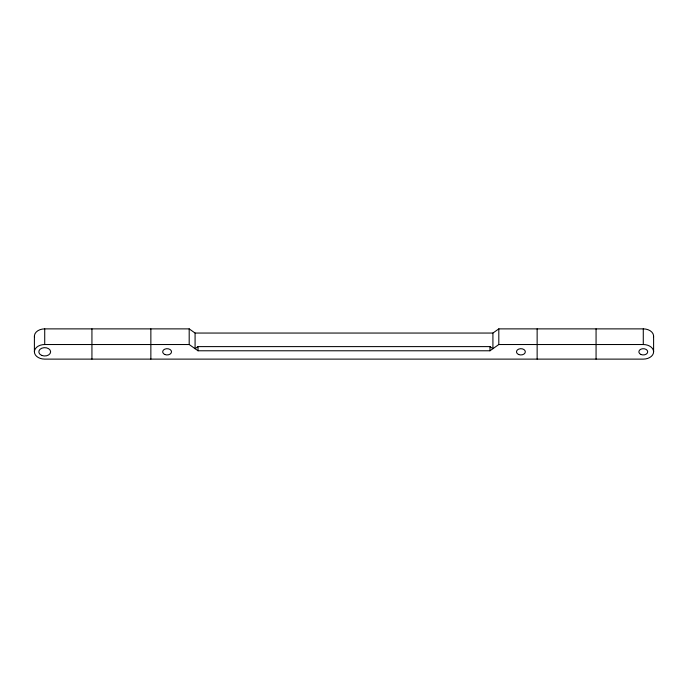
<?xml version="1.0" encoding="UTF-8"?>
<svg xmlns="http://www.w3.org/2000/svg" width="688" height="688" viewBox="0 0 688 688"><rect width="100%" height="100%" fill="white"/><g stroke="black" fill="none" stroke-linecap="round" stroke-linejoin="round"><path stroke-width="1.03" d="M653.471 337.326A10.32 7.293 0 0 0 643.28 328.881L498.809 328.881L492.918 333.052L492.918 348.687L489.968 346.606L198.032 346.606L195.082 348.687L195.082 333.052L189.191 328.881L44.72 328.881A10.32 7.293 0 0 0 34.529 337.326M34.4 351.817A10.32 7.293 0 0 1 44.72 344.525L189.191 344.525L198.032 350.777L489.968 350.777L498.809 344.525L643.28 344.525A10.32 7.293 0 0 1 653.6 351.817A10.32 7.293 0 0 1 643.28 359.119L44.72 359.119A10.32 7.293 0 0 1 34.4 351.817L34.4 336.183M195.082 333.052L492.918 333.052M653.6 336.183L653.6 351.817M643.28 328.881L643.28 344.525M596.066 328.881L596.066 359.119M537.139 328.881L537.139 359.119M498.809 328.881L498.809 344.525M489.968 346.606L489.968 350.777M198.032 346.606L198.032 350.777M189.191 328.881L189.191 344.525M150.861 328.881L150.861 359.119M91.934 328.881L91.934 359.119M44.72 328.881L44.72 344.525M518.692 354.526A4.42 3.13 0 0 0 525.322 351.817A4.42 3.13 0 0 0 518.692 349.108A4.42 3.13 0 0 0 518.692 354.526M164.888 354.526A4.42 3.13 0 0 0 171.518 351.817A4.42 3.13 0 0 0 164.888 349.108A4.42 3.13 0 0 0 164.888 354.526M641.07 354.526A4.42 3.13 0 0 0 647.7 351.817A4.42 3.13 0 0 0 641.07 349.108A4.42 3.13 0 0 0 641.07 354.526M41.77 355.429A5.9 4.171 0 0 0 50.62 351.817A5.9 4.171 0 0 0 41.77 348.205A5.9 4.171 0 0 0 41.77 355.429"/></g></svg>
